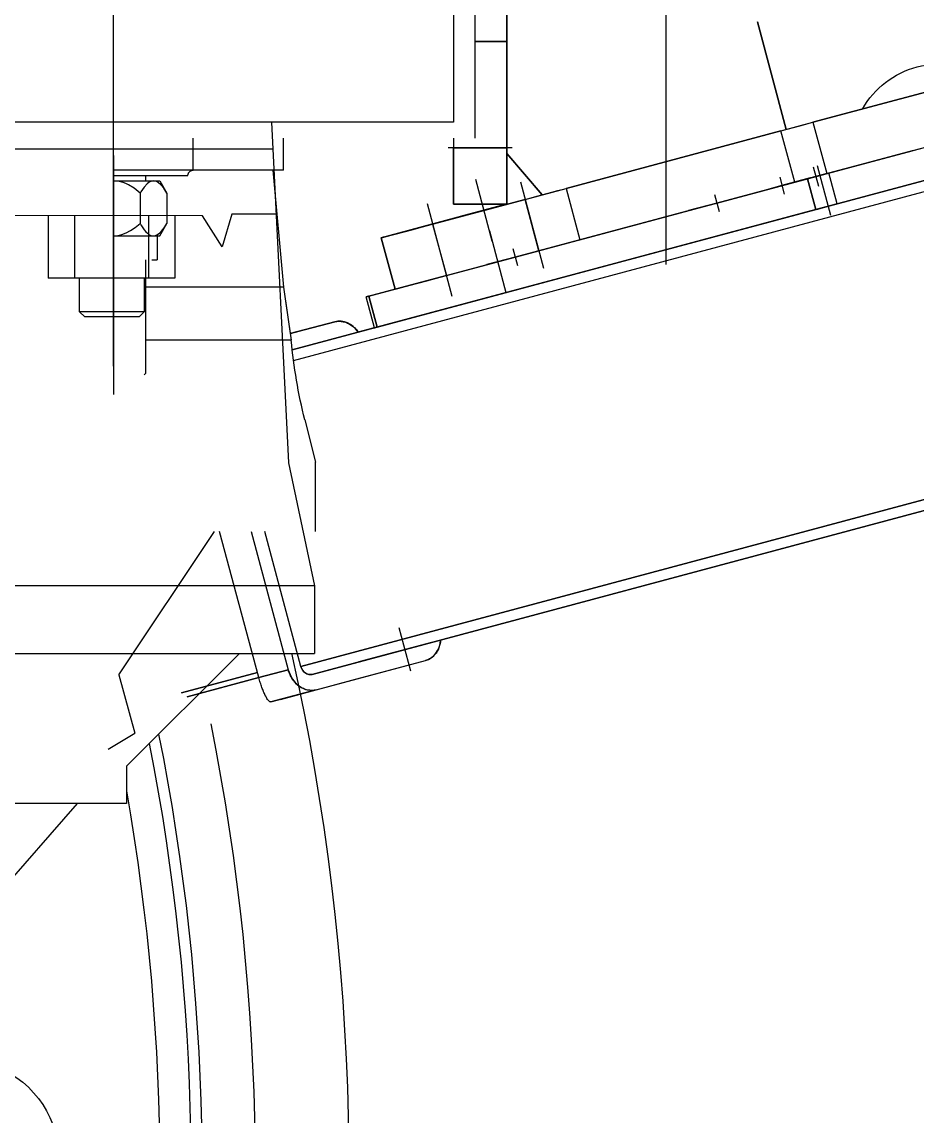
# Model space of a CAD drawing. Extents: x 39751 to 116307, y -36149 to -14965.
# Drawn here: x 88480.1 to 88648.6, y -20866.1 to -20660.1 of the extents above; entities that cross this region are included whole.
import ezdxf

# ---------------------------------------------------------------- set-up
doc = ezdxf.new("R2010")
doc.units = 0
doc.header["$LTSCALE"] = 1500
for name, pattern in [('CENTER2', [0.72, 0.6, -0.05, 0.02, -0.05]), ('DASHDOT', [25.4, 12.7, -6.35, 0, -6.35]), ('PHANTOM', [0.95, 0.76, -0.05, 0.02, -0.05, 0.02, -0.05])]:
    doc.linetypes.add(name, pattern=pattern)
for name, color, linetype in [('01', 7, 'Continuous'), ('confine7', 4, 'CENTER2'), ('confinea', 3, 'Continuous')]:
    doc.layers.add(name, color=color, linetype=linetype)

# ---------------------------------------------------------------- blocks, each defined once
blk = doc.blocks.new('A$C4E333B14')
at = {"color": 0, "linetype": 'DASHDOT', "ltscale": 0.339619}
blk.add_line((110.67, 716.96), (110.67, 852.81), dxfattribs=at)
at = {"color": 0, "ltscale": 0.122096}
for p, q in [((140.67, 737.88), (140.67, 786.71)), ((140.67, 786.71), (140.67, 737.88))]:
    blk.add_line(p, q, dxfattribs=at)
at = {"color": 0, "ltscale": 0.019398}
blk.add_line((140.67, 766.69), (140.67, 758.93), dxfattribs=at)
at = {"color": 0, "linetype": 'PHANTOM', "ltscale": 0.064947}
blk.add_line((146.66, 766.69), (146.66, 740.71), dxfattribs=at)
at = {"color": 0, "ltscale": 0.052406}
for p, q in [((93.49, 762.63), (88.06, 742.38)), ((88.06, 742.38), (93.49, 762.63)), ((88.06, 742.38), (93.49, 762.63))]:
    blk.add_line(p, q, dxfattribs=at)
at = {"color": 0, "ltscale": 0.003354}
blk.add_line((140.67, 763.72), (140.67, 762.38), dxfattribs=at)
at = {"color": 0, "ltscale": 0.00294}
blk.add_line((140.67, 762.38), (140.67, 761.2), dxfattribs=at)
at = {"color": 0, "ltscale": 0.002412}
blk.add_line((140.67, 761.2), (140.67, 760.24), dxfattribs=at)
at = {"color": 0, "ltscale": 0.001792}
blk.add_line((140.67, 760.24), (140.67, 759.52), dxfattribs=at)
at = {"color": 0, "ltscale": 0.001104}
blk.add_line((140.67, 759.52), (140.67, 759.08), dxfattribs=at)
at = {"color": 0, "ltscale": 0.000372314}
blk.add_line((140.67, 759.08), (140.67, 758.93), dxfattribs=at)
at = {"color": 0, "ltscale": 0.05}
blk.add_line((140.67, 738.93), (140.67, 758.93), dxfattribs=at)
at = {"color": 0, "ltscale": 0.015}
for p, q in [((140.67, 758.93), (146.67, 758.93)), ((78.46, 728.38), (80.02, 734.18)), ((78.46, 728.38), (80.02, 734.18)), ((82.5, 727.3), (84.05, 733.1)), ((84.05, 733.1), (82.5, 727.3)), ((166.6, 710.98), (165.05, 705.18)), ((165.05, 705.18), (166.6, 710.98)), ((165.57, 705.04), (167.13, 710.84))]:
    blk.add_line(p, q, dxfattribs=at)
at = {"color": 0, "ltscale": 0.014999}
blk.add_line((146.66, 758.93), (140.67, 758.93), dxfattribs=at)
blk.add_line((146.66, 758.93), (140.67, 758.93), dxfattribs=at)
at = {"color": 0, "ltscale": 0.000241089}
blk.add_line((140.67, 758.93), (140.67, 758.83), dxfattribs=at)
at = {"color": 0, "ltscale": 0.000720215}
blk.add_line((140.67, 758.83), (140.67, 758.55), dxfattribs=at)
at = {"color": 0, "ltscale": 0.001192}
blk.add_line((140.67, 758.55), (140.67, 758.07), dxfattribs=at)
at = {"color": 0, "ltscale": 0.135205}
for p, q in [((83.02, 743.73), (30.78, 757.73)), ((30.78, 757.73), (83.02, 743.73))]:
    blk.add_line(p, q, dxfattribs=at)
at = {"color": 0, "ltscale": 0.001653}
blk.add_line((140.67, 758.07), (140.67, 757.41), dxfattribs=at)
at = {"color": 0, "ltscale": 0.002098}
blk.add_line((140.67, 757.41), (140.67, 756.57), dxfattribs=at)
at = {"color": 0, "ltscale": 0.002522}
blk.add_line((140.67, 756.57), (140.67, 755.56), dxfattribs=at)
at = {"color": 0, "ltscale": 0.002923}
blk.add_line((140.67, 755.56), (140.67, 754.39), dxfattribs=at)
at = {"color": 0, "ltscale": 0.003296}
blk.add_line((140.67, 754.39), (140.67, 753.07), dxfattribs=at)
at = {"color": 0, "ltscale": 0.003635}
blk.add_line((140.67, 753.07), (140.67, 751.62), dxfattribs=at)
at = {"color": 0, "ltscale": 0.003941}
blk.add_line((140.67, 751.62), (140.67, 750.04), dxfattribs=at)
at = {"color": 0, "ltscale": 0.004208}
blk.add_line((140.67, 750.04), (140.67, 748.36), dxfattribs=at)
at = {"color": 0, "ltscale": 0.135206}
blk.add_line((80.43, 734.07), (28.19, 748.07), dxfattribs=at)
blk.add_line((80.43, 734.07), (28.19, 748.07), dxfattribs=at)
at = {"color": 0, "ltscale": 0.004436}
blk.add_line((140.67, 748.36), (140.67, 746.58), dxfattribs=at)
at = {"color": 0, "ltscale": 0.114682}
blk.add_line((80.02, 734.18), (35.71, 746.05), dxfattribs=at)
blk.add_line((80.02, 734.18), (35.71, 746.05), dxfattribs=at)
at = {"color": 0, "ltscale": 0.00462}
blk.add_line((140.67, 746.58), (140.67, 744.74), dxfattribs=at)
at = {"color": 0, "ltscale": 0.025}
for p, q in [((83.02, 743.73), (80.43, 734.07)), ((83.02, 743.73), (80.43, 734.07)), ((86.46, 732.45), (89.05, 742.11)), ((86.46, 732.45), (89.05, 742.11)), ((150.67, 738.93), (140.67, 738.93)), ((150.67, 738.93), (140.67, 738.93)), ((129.48, 731.28), (126.89, 721.62)), ((129.48, 731.28), (126.89, 721.62)), ((134.63, 719.55), (137.22, 729.21)), ((134.63, 719.55), (137.22, 729.21)), ((140.67, 728.28), (150.67, 728.28)), ((140.67, 728.28), (150.67, 728.28)), ((150.67, 728.28), (140.67, 728.28)), ((140.67, 728.28), (150.67, 728.28)), ((154.61, 724.55), (152.02, 714.89)), ((154.61, 724.55), (152.02, 714.89)), ((164.27, 721.96), (154.61, 724.55)), ((161.68, 712.3), (164.27, 721.96)), ((164.27, 721.96), (161.68, 712.3)), ((152.02, 714.89), (161.68, 712.3))]:
    blk.add_line(p, q, dxfattribs=at)
at = {"color": 0, "ltscale": 0.00645}
blk.add_line((85.51, 743.06), (83.02, 743.73), dxfattribs=at)
at = {"color": 0, "ltscale": 0.015615}
for p, q in [((89.05, 742.11), (83.02, 743.73)), ((80.43, 734.07), (86.46, 732.45))]:
    blk.add_line(p, q, dxfattribs=at)
at = {"color": 0, "ltscale": 0.00476}
blk.add_line((140.67, 744.74), (140.67, 742.83), dxfattribs=at)
at = {"color": 0, "ltscale": 0.13}
for p, q in [((101.13, 728.52), (50.9, 741.98)), ((139.08, 718.35), (88.85, 731.81))]:
    blk.add_line(p, q, dxfattribs=at)
at = {"color": 0, "ltscale": 0.009165}
blk.add_line((89.05, 742.11), (85.51, 743.06), dxfattribs=at)
at = {"color": 0, "ltscale": 0.104629}
for p, q in [((129.48, 731.28), (89.05, 742.11)), ((89.05, 742.11), (129.48, 731.28))]:
    blk.add_line(p, q, dxfattribs=at)
at = {"color": 0, "ltscale": 0.004854}
blk.add_line((140.67, 742.83), (140.67, 740.89), dxfattribs=at)
at = {"color": 0, "ltscale": 0.0049}
blk.add_line((140.67, 740.89), (140.67, 738.93), dxfattribs=at)
at = {"color": 0, "ltscale": 0.004453}
blk.add_line((150.67, 740.71), (150.67, 738.93), dxfattribs=at)
blk.add_line((150.67, 740.71), (150.67, 738.93), dxfattribs=at)
at = {"color": 0, "linetype": 'PHANTOM', "ltscale": 0.015}
for p, q in [((182.67, 734.71), (182.67, 740.71)), ((199.67, 734.71), (199.67, 740.71))]:
    blk.add_line(p, q, dxfattribs=at)
at = {"color": 0, "linetype": 'PHANTOM', "ltscale": 0.015005}
blk.add_line((182.67, 734.71), (182.67, 740.71), dxfattribs=at)
at = {"color": 0, "linetype": 'DASHDOT', "ltscale": 0.018}
blk.add_line((214.67, 734.11), (214.67, 741.31), dxfattribs=at)
at = {"color": 0, "ltscale": 0.363802}
for p, q in [((181.04, 700.9), (40.47, 738.56)), ((40.47, 738.56), (181.04, 700.9))]:
    blk.add_line(p, q, dxfattribs=at)
at = {"color": 0, "ltscale": 0.030923}
blk.add_line((76.31, 735.17), (64.36, 738.38), dxfattribs=at)
at = {"color": 0, "ltscale": 0.095169}
blk.add_line((64.36, 738.38), (101.13, 728.52), dxfattribs=at)
at = {"color": 0, "ltscale": 0.025704}
for p, q in [((133.97, 730.08), (140.67, 737.88)), ((140.67, 737.88), (133.97, 730.08))]:
    blk.add_line(p, q, dxfattribs=at)
at = {"color": 0, "linetype": 'DASHDOT', "ltscale": 0.030001}
blk.add_line((139.67, 738.93), (151.67, 738.93), dxfattribs=at)
at = {"color": 0, "ltscale": 0.026621}
for p, q in [((140.67, 738.93), (140.67, 728.28)), ((140.67, 738.93), (140.67, 728.28)), ((150.67, 728.28), (150.67, 738.93)), ((150.67, 738.93), (150.67, 728.28))]:
    blk.add_line(p, q, dxfattribs=at)
at = {"color": 0, "ltscale": 0.023985}
for p, q in [((140.67, 737.88), (140.67, 728.28)), ((140.67, 737.88), (140.67, 728.28)), ((140.67, 728.28), (140.67, 737.88)), ((140.67, 737.88), (140.67, 728.28))]:
    blk.add_line(p, q, dxfattribs=at)
at = {"color": 0, "ltscale": 0.360416}
blk.add_line((180.79, 698.89), (41.54, 736.21), dxfattribs=at)
blk.add_line((180.79, 698.89), (41.54, 736.21), dxfattribs=at)
at = {"color": 0, "linetype": 'DASHDOT', "ltscale": 0.024268}
blk.add_line((79.65, 726.15), (82.16, 735.53), dxfattribs=at)
at = {"color": 0, "linetype": 'DASHDOT', "ltscale": 0.1125}
blk.add_line((214.67, 737.46), (214.67, 692.46), dxfattribs=at)
at = {"color": 0, "ltscale": 0.015955}
blk.add_line((82.47, 733.52), (76.31, 735.17), dxfattribs=at)
at = {"color": 0, "ltscale": 0.010445}
blk.add_line((84.05, 733.1), (80.02, 734.18), dxfattribs=at)
at = {"color": 0, "ltscale": 0.001281}
for p, q in [((80.51, 734.05), (80.02, 734.18)), ((78.96, 728.25), (78.46, 728.38))]:
    blk.add_line(p, q, dxfattribs=at)
at = {"color": 0, "ltscale": 0.006451}
blk.add_line((82.92, 733.4), (80.43, 734.07), dxfattribs=at)
at = {"color": 0, "ltscale": 0.001397}
blk.add_line((81.05, 733.9), (80.51, 734.05), dxfattribs=at)
at = {"color": 0, "ltscale": 0.00146}
for p, q in [((81.62, 733.75), (81.05, 733.9)), ((80.06, 727.96), (79.5, 728.11))]:
    blk.add_line(p, q, dxfattribs=at)
at = {"color": 0, "ltscale": 0.001466}
for p, q in [((82.18, 733.6), (81.62, 733.75)), ((80.63, 727.8), (80.06, 727.96))]:
    blk.add_line(p, q, dxfattribs=at)
at = {"color": 0, "linetype": 'DASHDOT', "ltscale": 0.009572}
blk.add_line((82.97, 735.37), (81.98, 731.67), dxfattribs=at)
at = {"color": 0, "ltscale": 0.001416}
blk.add_line((82.73, 733.45), (82.18, 733.6), dxfattribs=at)
at = {"color": 0, "ltscale": 0.026346}
blk.add_line((82.47, 733.52), (92.65, 730.79), dxfattribs=at)
at = {"color": 0, "ltscale": 0.001312}
for p, q in [((83.24, 733.32), (82.73, 733.45)), ((81.68, 727.52), (81.18, 727.66))]:
    blk.add_line(p, q, dxfattribs=at)
at = {"color": 0, "ltscale": 0.009164}
blk.add_line((86.46, 732.45), (82.92, 733.4), dxfattribs=at)
at = {"color": 0, "linetype": 'DASHDOT', "ltscale": 0.00825}
for p, q in [((89.28, 733.41), (88.43, 730.22)), ((101.56, 730.12), (100.7, 726.93)), ((139.51, 719.95), (138.66, 716.76))]:
    blk.add_line(p, q, dxfattribs=at)
at = {"color": 0, "linetype": 'PHANTOM', "ltscale": 0.055226}
blk.add_line((184.67, 734.71), (182.67, 712.71), dxfattribs=at)
blk.add_line((184.67, 734.71), (182.67, 712.71), dxfattribs=at)
at = {"color": 0, "linetype": 'PHANTOM', "ltscale": 0.022446}
blk.add_line((182.67, 734.71), (191.64, 734.71), dxfattribs=at)
at = {"color": 0, "linetype": 'PHANTOM', "ltscale": 0.037524}
blk.add_line((184.67, 734.71), (199.67, 734.71), dxfattribs=at)
at = {"color": 0, "linetype": 'PHANTOM', "ltscale": 0.020054}
blk.add_line((191.64, 734.71), (199.67, 734.71), dxfattribs=at)
at = {"color": 0, "linetype": 'PHANTOM', "ltscale": 0.0375}
blk.add_line((199.67, 734.71), (214.67, 734.71), dxfattribs=at)
at = {"color": 0, "linetype": 'PHANTOM', "ltscale": 0.035}
blk.add_line((214.67, 733.71), (200.67, 733.71), dxfattribs=at)
at = {"color": 0, "linetype": 'PHANTOM', "ltscale": 0.002499}
blk.add_line((208.67, 733.71), (208.67, 732.71), dxfattribs=at)
at = {"color": 0, "ltscale": 0.001156}
for p, q in [((83.68, 733.2), (83.24, 733.32)), ((82.13, 727.4), (81.68, 727.52))]:
    blk.add_line(p, q, dxfattribs=at)
at = {"color": 0, "ltscale": 0.01375}
for p, q in [((88.85, 731.81), (83.54, 733.24)), ((83.54, 733.24), (88.85, 731.81)), ((106.44, 727.1), (101.13, 728.52)), ((101.13, 728.52), (106.44, 727.1))]:
    blk.add_line(p, q, dxfattribs=at)
at = {"color": 0, "ltscale": 0.00095735}
for p, q in [((84.05, 733.1), (83.68, 733.2)), ((82.5, 727.3), (82.13, 727.4))]:
    blk.add_line(p, q, dxfattribs=at)
at = {"color": 0, "ltscale": 0.213657}
blk.add_line((166.6, 710.98), (84.05, 733.1), dxfattribs=at)
blk.add_line((166.6, 710.98), (84.05, 733.1), dxfattribs=at)
at = {"color": 0, "ltscale": 0.10463}
blk.add_line((126.89, 721.62), (86.46, 732.45), dxfattribs=at)
blk.add_line((126.89, 721.62), (86.46, 732.45), dxfattribs=at)
at = {"color": 0, "ltscale": 0.009831}
blk.add_line((88.85, 731.81), (92.65, 730.79), dxfattribs=at)
at = {"color": 0, "linetype": 'DASHDOT', "ltscale": 0.042023}
blk.add_line((138.1, 732.49), (133.75, 716.26), dxfattribs=at)
at = {"color": 0, "linetype": 'DASHDOT', "ltscale": 0.03}
for p, q in [((143.4, 721.37), (146.5, 732.96)), ((143.91, 723.27), (140.81, 711.68))]:
    blk.add_line(p, q, dxfattribs=at)
at = {"color": 0, "linetype": 'PHANTOM', "ltscale": 0.006706}
blk.add_line((205.99, 732.71), (204.65, 730.39), dxfattribs=at)
at = {"color": 0, "linetype": 'PHANTOM', "ltscale": 0.002905}
blk.add_line((207.15, 732.71), (205.99, 732.71), dxfattribs=at)
at = {"color": 0, "linetype": 'PHANTOM', "ltscale": 0.007497}
blk.add_line((210.15, 732.71), (207.15, 732.71), dxfattribs=at)
at = {"color": 0, "linetype": 'PHANTOM', "ltscale": 0.011282}
for p, q in [((214.67, 732.71), (210.15, 732.71)), ((214.67, 722.34), (210.15, 722.34))]:
    blk.add_line(p, q, dxfattribs=at)
at = {"color": 0, "ltscale": 0.012287}
for p, q in [((73.72, 729.66), (78.46, 728.38)), ((164.34, 705.37), (159.59, 706.65))]:
    blk.add_line(p, q, dxfattribs=at)
at = {"color": 0, "ltscale": 0.003983}
blk.add_line((131.02, 730.87), (129.48, 731.28), dxfattribs=at)
at = {"color": 0, "ltscale": 0.020039}
blk.add_line((137.22, 729.21), (129.48, 731.28), dxfattribs=at)
at = {"color": 0, "ltscale": 0.004847}
for p, q in [((132.89, 730.37), (131.02, 730.87)), ((130.3, 720.71), (128.43, 721.21))]:
    blk.add_line(p, q, dxfattribs=at)
at = {"color": 0, "ltscale": 0.00545}
for p, q in [((135, 729.8), (132.89, 730.37)), ((132.41, 720.14), (130.3, 720.71))]:
    blk.add_line(p, q, dxfattribs=at)
at = {"color": 0, "ltscale": 0.00576}
for p, q in [((137.22, 729.21), (135, 729.8)), ((134.63, 719.55), (132.41, 720.14))]:
    blk.add_line(p, q, dxfattribs=at)
at = {"color": 0, "linetype": 'PHANTOM', "ltscale": 0.014305}
for p, q in [((204.65, 730.39), (204.65, 724.67)), ((209.66, 730.39), (209.66, 724.67))]:
    blk.add_line(p, q, dxfattribs=at)
at = {"color": 0, "linetype": 'PHANTOM', "ltscale": 0.000662749}
blk.add_line((209.52, 730.62), (209.66, 730.39), dxfattribs=at)
at = {"color": 0, "ltscale": 0.010446}
blk.add_line((78.46, 728.38), (82.5, 727.3), dxfattribs=at)
at = {"color": 0, "ltscale": 0.001398}
blk.add_line((79.5, 728.11), (78.96, 728.25), dxfattribs=at)
at = {"color": 0, "ltscale": 0.001415}
blk.add_line((81.18, 727.66), (80.63, 727.8), dxfattribs=at)
at = {"color": 0, "ltscale": 0.213658}
for p, q in [((82.5, 727.3), (165.05, 705.18)), ((165.05, 705.18), (82.5, 727.3))]:
    blk.add_line(p, q, dxfattribs=at)
at = {"color": 0, "ltscale": 0.103653}
blk.add_line((102.31, 728.21), (142.36, 717.48), dxfattribs=at)
at = {"color": 0, "ltscale": 0.095168}
blk.add_line((102.31, 728.21), (139.08, 718.35), dxfattribs=at)
at = {"color": 0, "ltscale": 0.045}
for p, q in [((154.61, 724.55), (137.22, 729.21)), ((137.22, 729.21), (154.61, 724.55)), ((152.02, 714.89), (134.63, 719.55)), ((152.02, 714.89), (134.63, 719.55))]:
    blk.add_line(p, q, dxfattribs=at)
at = {"color": 0, "ltscale": 0.000575256}
blk.add_line((140.9, 728.28), (140.67, 728.28), dxfattribs=at)
at = {"color": 0, "ltscale": 0.010813}
blk.add_line((140.77, 728.28), (144.95, 727.16), dxfattribs=at)
at = {"color": 0, "ltscale": 0.010815}
blk.add_line((144.95, 727.16), (140.77, 728.28), dxfattribs=at)
at = {"color": 0, "ltscale": 0.024422}
blk.add_line((150.67, 728.28), (140.9, 728.28), dxfattribs=at)
at = {"color": 0, "linetype": 'DASHDOT', "ltscale": 0.045}
blk.add_line((155.64, 728.41), (150.98, 711.02), dxfattribs=at)
at = {"color": 0, "ltscale": 7.19998e-05}
blk.add_line((144.94, 727.14), (144.95, 727.16), dxfattribs=at)
blk.add_line((144.94, 727.14), (144.95, 727.16), dxfattribs=at)
at = {"color": 0, "ltscale": 0.009754}
blk.add_line((144.95, 727.16), (148.72, 726.15), dxfattribs=at)
at = {"color": 0, "ltscale": 0.049999}
blk.add_line((144.95, 727.16), (164.27, 721.99), dxfattribs=at)
at = {"color": 0, "ltscale": 0.00938}
blk.add_line((148.72, 726.15), (152.34, 725.18), dxfattribs=at)
at = {"color": 0, "ltscale": 0.008644}
blk.add_line((152.34, 725.18), (155.68, 724.29), dxfattribs=at)
at = {"color": 0, "ltscale": 0.004877}
blk.add_line((156.49, 724.04), (154.61, 724.55), dxfattribs=at)
at = {"color": 0, "ltscale": 0.007578}
blk.add_line((155.68, 724.29), (158.61, 723.5), dxfattribs=at)
at = {"color": 0, "ltscale": 0.00469}
for p, q in [((158.3, 723.56), (156.49, 724.04)), ((155.72, 713.9), (153.9, 714.38))]:
    blk.add_line(p, q, dxfattribs=at)
at = {"color": 0, "ltscale": 0.004322}
for p, q in [((159.97, 723.11), (158.3, 723.56)), ((157.39, 713.45), (155.72, 713.9))]:
    blk.add_line(p, q, dxfattribs=at)
at = {"color": 0, "ltscale": 0.006218}
blk.add_line((158.61, 723.5), (161.01, 722.86), dxfattribs=at)
at = {"color": 0, "ltscale": 0.003788}
blk.add_line((161.44, 722.72), (159.97, 723.11), dxfattribs=at)
at = {"color": 0, "linetype": 'PHANTOM', "ltscale": 0.006708}
blk.add_line((205.99, 722.34), (204.65, 724.67), dxfattribs=at)
at = {"color": 0, "linetype": 'PHANTOM', "ltscale": 0.000662091}
blk.add_line((209.52, 724.44), (209.66, 724.67), dxfattribs=at)
at = {"color": 0, "ltscale": 0.003982}
blk.add_line((128.43, 721.21), (126.89, 721.62), dxfattribs=at)
at = {"color": 0, "ltscale": 0.02004}
blk.add_line((126.89, 721.62), (134.63, 719.55), dxfattribs=at)
at = {"color": 0, "ltscale": 0.004621}
blk.add_line((161.01, 722.86), (162.8, 722.38), dxfattribs=at)
at = {"color": 0, "ltscale": 0.003109}
for p, q in [((162.64, 722.39), (161.44, 722.72)), ((160.05, 712.74), (158.85, 713.06))]:
    blk.add_line(p, q, dxfattribs=at)
at = {"color": 0, "ltscale": 0.00231}
for p, q in [((163.53, 722.15), (162.64, 722.39)), ((160.94, 712.5), (160.05, 712.74))]:
    blk.add_line(p, q, dxfattribs=at)
at = {"color": 0, "ltscale": 0.002845}
blk.add_line((162.8, 722.38), (163.9, 722.09), dxfattribs=at)
at = {"color": 0, "ltscale": 0.001422}
blk.add_line((164.08, 722.01), (163.53, 722.15), dxfattribs=at)
at = {"color": 0, "ltscale": 0.000960496}
blk.add_line((163.9, 722.09), (164.27, 721.99), dxfattribs=at)
at = {"color": 0, "ltscale": 0.000480248}
blk.add_line((164.27, 721.96), (164.08, 722.01), dxfattribs=at)
at = {"color": 0, "ltscale": 6.77257e-05}
for p, q in [((164.26, 721.96), (164.27, 721.99)), ((165.89, 711.2), (165.88, 711.17))]:
    blk.add_line(p, q, dxfattribs=at)
at = {"color": 0, "ltscale": 6.69868e-05}
blk.add_line((164.27, 721.99), (164.26, 721.96), dxfattribs=at)
at = {"color": 0, "linetype": 'PHANTOM', "ltscale": 0.002902}
blk.add_line((207.15, 722.34), (205.99, 722.34), dxfattribs=at)
at = {"color": 0, "linetype": 'PHANTOM', "ltscale": 0.011325}
blk.add_line((206.48, 722.34), (206.48, 717.81), dxfattribs=at)
at = {"color": 0, "linetype": 'PHANTOM', "ltscale": 3.05176e-06}
for p in [(207.15, 722.34), (207.16, 722.34)]:
    blk.add_line(p, (207.15, 722.34), dxfattribs=at)
at = {"color": 0, "linetype": 'PHANTOM', "ltscale": 0.007494}
blk.add_line((210.15, 722.34), (207.16, 722.34), dxfattribs=at)
at = {"color": 0, "ltscale": 0.013751}
for p, q in [((144.39, 716.93), (139.08, 718.35)), ((139.08, 718.35), (144.39, 716.93))]:
    blk.add_line(p, q, dxfattribs=at)
at = {"color": 0, "ltscale": 0.050001}
blk.add_line((161.68, 712.3), (142.36, 717.48), dxfattribs=at)
at = {"color": 0, "linetype": 'PHANTOM', "ltscale": 0.002504}
blk.add_line((207.48, 717.81), (206.48, 717.81), dxfattribs=at)
at = {"color": 0, "linetype": 'PHANTOM', "ltscale": 0.053462}
blk.add_line((208.67, 717.81), (208.67, 696.43), dxfattribs=at)
at = {"color": 0, "ltscale": 0.004876}
blk.add_line((153.9, 714.38), (152.02, 714.89), dxfattribs=at)
at = {"color": 0, "ltscale": 0.003789}
blk.add_line((158.85, 713.06), (157.39, 713.45), dxfattribs=at)
at = {"color": 0, "ltscale": 0.001423}
blk.add_line((161.49, 712.35), (160.94, 712.5), dxfattribs=at)
at = {"color": 0, "ltscale": 0.000480985}
blk.add_line((161.68, 712.3), (161.49, 712.35), dxfattribs=at)
at = {"color": 0, "ltscale": 0.010884}
blk.add_line((161.69, 712.33), (165.89, 711.2), dxfattribs=at)
blk.add_line((161.69, 712.33), (165.89, 711.2), dxfattribs=at)
at = {"color": 0, "ltscale": 7.18015e-05}
blk.add_line((165.89, 711.2), (165.88, 711.17), dxfattribs=at)
at = {"color": 0, "ltscale": 0.003199}
blk.add_line((165.89, 711.2), (167.13, 710.87), dxfattribs=at)
at = {"color": 0, "ltscale": 0.001117}
blk.add_line((165.89, 711.2), (166.32, 711.08), dxfattribs=at)
at = {"color": 0, "ltscale": 0.000906829}
blk.add_line((166.32, 711.08), (166.67, 710.99), dxfattribs=at)
at = {"color": 0, "ltscale": 0.001357}
blk.add_line((167.13, 710.84), (166.6, 710.98), dxfattribs=at)
at = {"color": 0, "ltscale": 0.000721944}
blk.add_line((166.88, 710.9), (166.6, 710.98), dxfattribs=at)
at = {"color": 0, "ltscale": 0.000664935}
blk.add_line((166.67, 710.99), (166.93, 710.92), dxfattribs=at)
at = {"color": 0, "ltscale": 0.00045656}
blk.add_line((167.06, 710.86), (166.88, 710.9), dxfattribs=at)
at = {"color": 0, "ltscale": 0.000396406}
blk.add_line((166.93, 710.92), (167.08, 710.88), dxfattribs=at)
at = {"color": 0, "ltscale": 0.000176923}
blk.add_line((167.13, 710.84), (167.06, 710.86), dxfattribs=at)
at = {"color": 0, "ltscale": 0.000113821}
blk.add_line((167.08, 710.88), (167.13, 710.87), dxfattribs=at)
at = {"color": 0, "ltscale": 6.81199e-05}
blk.add_line((167.13, 710.87), (167.12, 710.84), dxfattribs=at)
at = {"color": 0, "linetype": 'PHANTOM', "ltscale": 0.025259}
blk.add_line((182.67, 712.71), (181.22, 702.71), dxfattribs=at)
at = {"color": 0, "linetype": 'PHANTOM', "ltscale": 0.022159}
blk.add_line((182.67, 712.71), (181.4, 703.94), dxfattribs=at)
at = {"color": 0, "linetype": 'PHANTOM', "ltscale": 0.064999}
blk.add_line((182.67, 712.71), (208.67, 712.71), dxfattribs=at)
at = {"color": 0, "ltscale": 0.003197}
blk.add_line((165.57, 705.04), (164.34, 705.37), dxfattribs=at)
at = {"color": 0, "ltscale": 0.000720471}
blk.add_line((165.33, 705.11), (165.05, 705.18), dxfattribs=at)
at = {"color": 0, "ltscale": 0.000458034}
blk.add_line((165.51, 705.06), (165.33, 705.11), dxfattribs=at)
at = {"color": 0, "ltscale": 0.000175252}
blk.add_line((165.57, 705.04), (165.51, 705.06), dxfattribs=at)
at = {"color": 0, "ltscale": 0.007903}
blk.add_line((168.64, 704.25), (165.58, 705.07), dxfattribs=at)
at = {"color": 0, "ltscale": 0.021641}
for p, q in [((181.4, 703.94), (173.04, 706.18)), ((173.04, 706.18), (181.4, 703.94))]:
    blk.add_line(p, q, dxfattribs=at)
at = {"color": 0, "ltscale": 0.021631}
blk.add_line((173.04, 706.15), (181.4, 703.91), dxfattribs=at)
blk.add_line((173.04, 706.15), (181.4, 703.91), dxfattribs=at)
at = {"color": 0, "linetype": 'PHANTOM', "ltscale": 0.068608}
blk.add_line((181.22, 702.71), (208.67, 702.71), dxfattribs=at)
at = {"color": 0, "linetype": 'PHANTOM', "ltscale": 0.000760127}
blk.add_line((208.88, 696.21), (208.67, 696.43), dxfattribs=at)
at = {"color": 0, "ltscale": 0.394334}
for p, q in [((156.73, 645.3), (4.37, 686.12)), ((179.4, 641.29), (27.05, 682.12)), ((27.05, 682.12), (179.4, 641.29))]:
    blk.add_line(p, q, dxfattribs=at)
at = {"color": 0, "linetype": 'PHANTOM', "ltscale": 0.020616}
blk.add_line((178.67, 687.71), (176.66, 679.71), dxfattribs=at)
at = {"color": 0, "ltscale": 0.394333}
for p, q in [((177.3, 639.78), (24.95, 680.61)), ((24.95, 680.61), (177.3, 639.78))]:
    blk.add_line(p, q, dxfattribs=at)
at = {"color": 0, "linetype": 'PHANTOM', "ltscale": 0.0325}
blk.add_line((176.66, 666.71), (176.66, 679.71), dxfattribs=at)
at = {"color": 0, "ltscale": 0.065792}
blk.add_line((179.4, 641.29), (186.22, 666.71), dxfattribs=at)
blk.add_line((179.4, 641.29), (186.22, 666.71), dxfattribs=at)
at = {"color": 0, "ltscale": 0.067438}
blk.add_line((188.76, 666.71), (181.78, 640.66), dxfattribs=at)
blk.add_line((188.76, 666.71), (181.78, 640.66), dxfattribs=at)
at = {"color": 0, "ltscale": 0.07128}
blk.add_line((187.32, 639.17), (194.7, 666.71), dxfattribs=at)
blk.add_line((187.32, 639.17), (194.7, 666.71), dxfattribs=at)
at = {"color": 0, "linetype": 'PHANTOM', "ltscale": 0.081125}
blk.add_line((213.67, 639.71), (195.67, 666.71), dxfattribs=at)
at = {"color": 0, "linetype": 'DASHDOT', "ltscale": 0.02124}
blk.add_line((158.72, 640.37), (160.92, 648.57), dxfattribs=at)
at = {"color": 0, "ltscale": 0.0354}
for p, q in [((164.8, 643.13), (151.12, 646.8)), ((154.83, 645.81), (168.51, 642.14))]:
    blk.add_line(p, q, dxfattribs=at)
at = {"color": 0, "ltscale": 0.053244}
for p, q in [((156.73, 645.3), (177.3, 639.78)), ((176.53, 636.89), (155.96, 642.4)), ((176.53, 636.89), (155.96, 642.4))]:
    blk.add_line(p, q, dxfattribs=at)
at = {"color": 0, "ltscale": 0.035848}
blk.add_line((169.81, 638.69), (155.96, 642.4), dxfattribs=at)
at = {"color": 0, "ltscale": 2.99788e-05}
blk.add_line((169.79, 638.69), (169.81, 638.69), dxfattribs=at)
at = {"color": 0, "ltscale": 3.31242e-05}
blk.add_line((169.81, 638.69), (169.79, 638.69), dxfattribs=at)
at = {"color": 0, "ltscale": 0.034839}
blk.add_line((183.27, 635.08), (169.81, 638.69), dxfattribs=at)
at = {"color": 0, "ltscale": 0.01434}
for p, q in [((187.32, 639.17), (181.78, 640.66)), ((181.78, 640.66), (187.32, 639.17))]:
    blk.add_line(p, q, dxfattribs=at)
at = {"color": 0, "ltscale": 0.034931}
for p, q in [((200.81, 635.55), (187.32, 639.17)), ((187.32, 639.17), (200.81, 635.55))]:
    blk.add_line(p, q, dxfattribs=at)
at = {"color": 0, "ltscale": 0.036978}
for p, q in [((187.58, 640.14), (201.86, 636.31)), ((201.86, 636.31), (187.58, 640.14))]:
    blk.add_line(p, q, dxfattribs=at)
at = {"color": 0, "linetype": 'PHANTOM', "ltscale": 0.028504}
blk.add_line((213.67, 639.71), (210.67, 628.71), dxfattribs=at)
at = {"color": 0, "ltscale": 0.022028}
for p, q in [((185.04, 634.61), (176.53, 636.89)), ((176.53, 636.89), (185.04, 634.61))]:
    blk.add_line(p, q, dxfattribs=at)
at = {"color": 0, "ltscale": 0.004585}
blk.add_line((183.27, 635.08), (185.04, 634.61), dxfattribs=at)
at = {"color": 0, "linetype": 'PHANTOM', "ltscale": 0.014577}
blk.add_line((215.67, 625.71), (210.67, 628.71), dxfattribs=at)
at = {"color": 0, "linetype": 'PHANTOM'}
for points in [[(204.65, 730.39), (205.23, 731.3), (205.76, 731.96), (206.26, 732.4), (206.71, 732.63), (207.15, 732.71)], [(207.15, 732.71), (207.54, 732.65), (207.94, 732.47), (208.35, 732.15), (208.91, 731.53), (209.52, 730.62)], [(209.66, 730.39), (210.82, 731.3), (211.88, 731.96), (212.39, 732.2), (212.88, 732.4), (213.78, 732.63), (214.66, 732.71)], [(207.15, 722.34), (206.76, 722.4), (206.37, 722.59), (205.96, 722.9), (205.68, 723.19), (205.39, 723.54), (205.03, 724.05), (204.65, 724.67)], [(209.52, 724.44), (208.88, 723.49), (208.57, 723.12), (208.27, 722.83), (208.01, 722.63), (207.75, 722.48), (207.45, 722.38), (207.16, 722.34)], [(214.66, 722.34), (213.89, 722.4), (213.09, 722.59), (212.28, 722.9), (211.46, 723.33), (210.59, 723.91), (209.66, 724.67)]]:
    blk.add_lwpolyline(points, dxfattribs=at)
at = {"color": 0}
blk.add_lwpolyline([(185.04, 634.61), (185.14, 634.6), (185.26, 634.65)], dxfattribs=at)
for centre, radius, start, end in [((59.04, 737.83), 16.9, 75, 120.2397), ((59.04, 737.83), 16.9, 29.7603, 75), ((173.09, 701.18), 5.42, 136.3678, 145.717), ((173.09, 701.15), 5.41, 136.3629, 145.403), ((172.74, 701.52), 4.92, 125.7766, 136.4244), ((172.74, 701.49), 4.92, 125.7766, 136.4244), ((172.43, 701.96), 4.39, 114.3187, 125.8157), ((172.43, 701.93), 4.39, 114.3187, 125.8157), ((172.23, 702.39), 3.91, 101.9333, 114.3444), ((172.23, 702.36), 3.91, 101.9333, 114.3444), ((172.16, 702.73), 3.56, 88.7233, 101.9383), ((172.16, 702.7), 3.56, 88.7233, 101.9383), ((172.16, 702.92), 3.38, 75.0125, 88.7075), ((172.16, 702.89), 3.38, 75.0125, 88.7075), ((158.5, 646.7), 5.41, 184.6106, 193.6373), ((158.02, 646.58), 4.92, 193.5756, 204.2234), ((157.54, 646.36), 4.39, 204.1843, 215.6813), ((157.15, 646.08), 3.91, 215.6556, 228.0667), ((156.92, 645.82), 3.56, 228.0617, 241.2767), ((156.83, 645.66), 3.38, 241.2925, 254.9875), ((177.14, 641.88), 2.33, 326.2994, 335.8021), ((177.06, 641.92), 2.42, 335.7548, 345.0236), ((177.65, 641.09), 1.35, 255.0125, 268.7075), ((177.65, 641.16), 1.42, 268.7233, 281.9383), ((177.63, 641.3), 1.56, 281.9333, 294.3444), ((177.55, 641.47), 1.75, 294.3187, 305.8157), ((177.42, 641.65), 1.97, 305.7766, 316.4244), ((177.28, 641.79), 2.17, 316.3791, 326.3466), ((176.46, 641.9), 5.43, 316.3791, 326.3466), ((176.13, 642.12), 5.83, 326.2994, 335.8021), ((175.93, 642.22), 6.06, 335.7548, 345.0236), ((164.09, 645.39), 24.05, 342.6876, 345.0122), ((164.09, 645.39), 24.05, 342.6877, 345.0122), ((177.4, 640.15), 3.38, 255.0125, 268.7075), ((177.4, 640.33), 3.56, 268.7233, 281.9383), ((177.33, 640.67), 3.91, 281.9333, 294.3444), ((177.14, 641.11), 4.39, 294.3187, 305.8157), ((176.83, 641.54), 4.92, 305.7766, 316.4244), ((170.73, 643.09), 17.02, 337.32, 340.2479), ((170.73, 643.1), 17.02, 337.3204, 340.2475), ((166.53, 644.62), 21.49, 340.2091, 342.7151), ((166.53, 644.62), 21.49, 340.2093, 342.7149), ((185.1, 634.83), 0.228, 255.6058, 281.624), ((185.06, 634.98), 0.382, 281.9203, 300.3493), ((184.7, 635.53), 1.05, 301.8709, 320.7546), ((184.7, 635.53), 1.05, 301.8793, 320.7479), ((183.13, 636.9), 3.13, 319.6519, 328.7262), ((183.13, 636.9), 3.13, 319.6564, 328.7221), ((180.01, 638.84), 6.8, 328.3718, 333.772), ((180.01, 638.84), 6.81, 328.3741, 333.7699), ((175.61, 641.04), 11.73, 333.6333, 337.3867), ((175.6, 641.04), 11.74, 333.6344, 337.3857)]:
    blk.add_arc(centre, radius, start, end, dxfattribs=at)
at = {"color": 0, "linetype": 'PHANTOM'}
for centre, radius, start, end in [((199.67, 733.71), 1, 360, 90), ((81.65, 711.96), 100, 345.9638, 354.6905)]:
    blk.add_arc(centre, radius, start, end, dxfattribs=at)
at = {"color": 0, "extrusion": (0, 0, -1)}
for centre, major_axis, start_param, end_param in [((171.74, 701.35), (1.29, 4.83), -1.165535, 0), ((171.74, 701.32), (1.29, 4.83), -1.159171, 0), ((157.25, 647.23), (1.29, 4.83), 3.141593, 4.300784), ((177.82, 641.72), (0.52, 1.93), 1.570796, 3.141593), ((177.82, 641.72), (1.29, 4.83), 1.570796, 3.141593)]:
    blk.add_ellipse(centre, major_axis=major_axis, ratio=0.819152, start_param=start_param, end_param=end_param, dxfattribs=at)
at = {"layer": '01', "color": 0}
for p, q in [((150.67, 904.75), (150.67, 743.75)), ((184.92, 743.75), (181.74, 679.63)), ((184.06, 726.46), (192.38, 726.46)), ((192.38, 726.46), (194.24, 720.29)), ((194.24, 720.29), (197.94, 726.13)), ((203.15, 726.14), (203.15, 714.39)), ((208.09, 726.13), (208.09, 714.39)), ((222.05, 726.13), (222.05, 714.39)), ((226.98, 726.14), (226.98, 714.39)), ((203.15, 714.39), (226.98, 714.39)), ((206.17, 714.39), (223.8, 714.39)), ((208.88, 714.39), (208.88, 708.07)), ((221.1, 708.07), (221.1, 714.39)), ((208.88, 708.07), (209.88, 707.07)), ((208.88, 708.07), (221.1, 708.07)), ((209.88, 707.07), (220.1, 707.07)), ((220.1, 707.07), (221.1, 708.07)), ((181.74, 679.63), (176.82, 656.45)), ((176.82, 656.45), (176.82, 643.75)), ((190.95, 643.75), (212.26, 622.48)), ((212.26, 622.48), (212.26, 615.51)), ((221.49, 615.51), (241.74, 592.32))]:
    blk.add_line(p, q, dxfattribs=at)
at = {"layer": '01'}
for p, q in [((150.67, 743.75), (470.99, 743.75)), ((150.67, 743.75), (475.15, 743.75)), ((184.67, 738.67), (449.21, 738.67)), ((197.94, 726.13), (436.51, 726.29)), ((176.82, 656.45), (456.35, 656.45)), ((456.35, 643.75), (176.82, 643.75)), ((212.26, 615.51), (420.99, 615.51))]:
    blk.add_line(p, q, dxfattribs=at)
for radius, start, end in [(446.21, 167.4257, 342.618), (428.58, 168.7118, 334.4507), (418.58, 168.7118, 327.0061), (416.51, 168.9017, 326.821), (410.63, 170.0106, 326.2836)]:
    blk.add_arc((616.67, 546.61), radius, start, end, dxfattribs=at)
at = {"layer": '01', "color": 0}
blk.add_arc((243.57, 548.63), 18.6, 116.0673, 186.2366, dxfattribs=at)
at = {"layer": 'confine7', "color": 0}
blk.add_line((214.67, 697.84), (214.67, 784.15), dxfattribs=at)

msp = doc.modelspace()

# ---------------------------------------------------------------- block references
at = {"layer": 'confinea', "xscale": -1}
msp.add_blockref('A$C4E333B14', (88711.98, -21422.77), dxfattribs=at)

doc.saveas('drawing.dxf')
